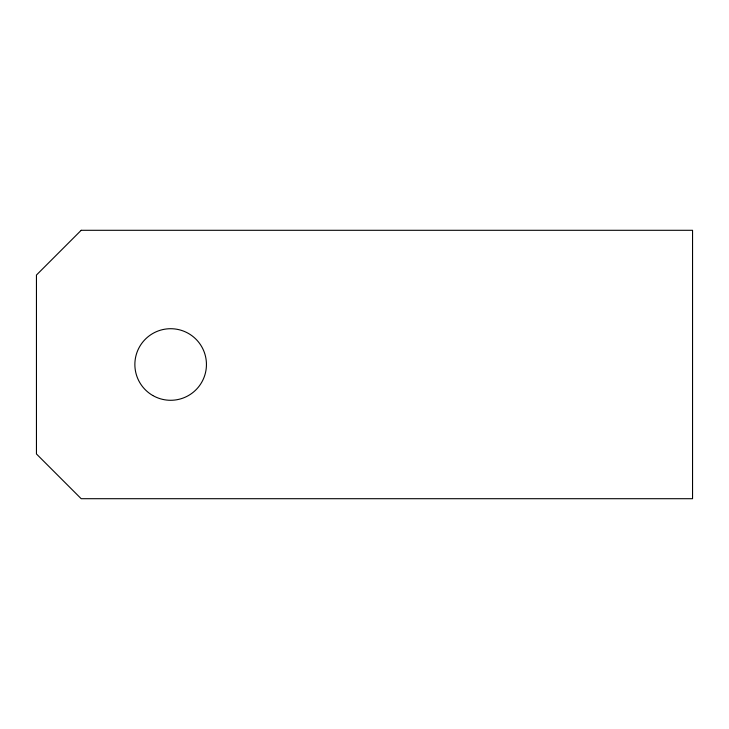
<?xml version="1.0" encoding="UTF-8"?>
<svg xmlns="http://www.w3.org/2000/svg" width="729" height="729" viewBox="0 0 729 729"><rect width="100%" height="100%" fill="white"/><g stroke="black" fill="none" stroke-linecap="round" stroke-linejoin="round"><path stroke-width="1.09" d="M81.183 230.3L36.45 275.033L36.45 453.967L81.183 498.7L692.55 498.7L692.55 230.3L81.183 230.3M152.762 395.492A35.785 35.785 0 0 0 206.444 364.5A35.785 35.785 0 0 0 152.762 333.508A35.785 35.785 0 0 0 152.762 395.492"/></g></svg>
